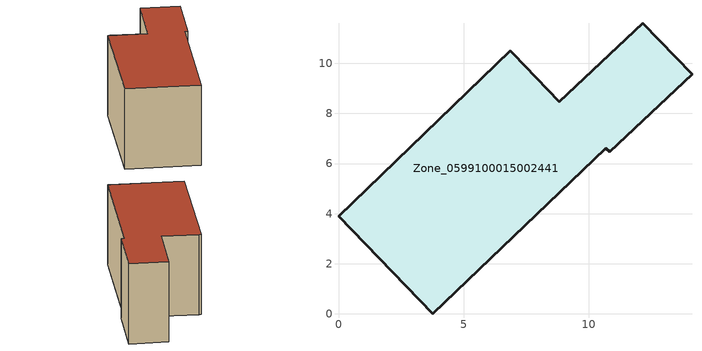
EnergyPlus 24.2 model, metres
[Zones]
Zone_0599100015002441
 floor ground (C_G): 12.15,11.61 14.12,9.56 10.83,6.46 10.67,6.61 3.76,0 0,3.9 6.86,10.5 6.98,10.39 8.82,8.46 z0.96
 wall outside (C_F): 6.86,10.5 0,3.9 3.76,0 10.67,6.61 10.83,6.46 14.12,9.56 12.15,11.61 8.82,8.46 6.98,10.39 6.86,10.5 z0.96:7.05
 roof outside (C_R): 6.98,10.39 6.86,10.5 0,3.9 3.76,0 10.67,6.61 10.83,6.46 14.12,9.56 12.15,11.61 8.82,8.46 z7.05
[BUILDING]
Pand.0599100015002441: North Axis=0; Terrain=City; Loads Convergence Tolerance Value=0.04; Temperature Convergence Tolerance Value=0.4; Solar Distribution=FullExterior; Maximum Number of Warmup Days=25; Minimum Number of Warmup Days=1
[Site:Location]
Rotterdam.The.Hague.AP_ZH_NLD Design_Conditions: Latitude=51.96; Longitude=4.45; Time Zone=1; Elevation=-4.5
[SITE:GROUNDTEMPERATURE:BUILDINGSURFACE]
18, 18, 18, 18, 18, 18, 18, 18, 18, 18, 18, 18
[MATERIAL] Thermal Absorptance=0.9; Solar Absorptance=0.7; Visible Absorptance=0.7
Name | Roughness | Thickness | Conductivity | Density | Specific Heat
G.TI.1975-1991 | MediumSmooth | 0.15 | 0.288461 | 540 | 1210
F.TI.1975-1991 | Rough | 0.3 | 0.230769 | 1920 | 840
R.TI.1975-1991 | MediumRough | 0.2 | 0.153846 | 1500 | 1000
[CONSTRUCTION]
C_G: G.TI.1975-1991
C_F: F.TI.1975-1991
C_R: R.TI.1975-1991
[ZONE]
Zone_0599100015002441: Type=1; Multiplier=1; Ceiling Height=Autocalculate; Volume=Autocalculate; Floor Area=autocalculate; Part of Total Floor Area=Yes
[ZONEINFILTRATION:DESIGNFLOWRATE]
Infil_Zone_0599100015002441: Zone or ZoneList or Space or SpaceList=Zone_0599100015002441; Schedule=AlwaysOn; Design Flow Rate Calculation Method=Flow/Area; Flow Rate per Floor Area=0.003; Constant Term Coefficient=1; Temperature Term Coefficient=0; Velocity Term Coefficient=0; Velocity Squared Term Coefficient=0
[HVACTEMPLATE:ZONE:IDEALLOADSAIRSYSTEM]
Zone_0599100015002441: Maximum Heating Supply Air Temperature=50; Minimum Cooling Supply Air Temperature=13; Maximum Heating Supply Air Humidity Ratio=0.0156; Minimum Cooling Supply Air Humidity Ratio=0.0077; Heating Limit=NoLimit; Cooling Limit=NoLimit; Dehumidification Control Type=ConstantSensibleHeatRatio; Cooling Sensible Heat Ratio=0.7; Dehumidification Setpoint=60; Humidification Control Type=None; Humidification Setpoint=30; Outdoor Air Method=None; Outdoor Air Flow Rate per Person=0.00944; Outdoor Air Flow Rate per Zone Floor Area=0; Outdoor Air Flow Rate per Zone=0; Demand Controlled Ventilation Type=None; Outdoor Air Economizer Type=NoEconomizer; Heat Recovery Type=None; Sensible Heat Recovery Effectiveness=0.7; Latent Heat Recovery Effectiveness=0.65
[ZONECONTROL:THERMOSTAT]
ThermostatControl_Zone_0599100015002441: Zone or ZoneList=Zone_0599100015002441; Control Type Schedule=DualSetpointControlType; Control 1=Thermostat_Zone_0599100015002441; Temperature Difference Between Cutout And Setpoint=0
[THERMOSTATSETPOINT:DUALSETPOINT]
Thermostat_Zone_0599100015002441: Heating Setpoint Temperature Schedule=HeatingSetpoint_Zone_0599100015002441; Cooling Setpoint Temperature Schedule=CoolingSetpoint_Zone_0599100015002441
[SCHEDULE:COMPACT]
HeatingSetpoint_Zone_0599100015002441: Through: 12/31, For: AllDays, Until: 24:00, 21
CoolingSetpoint_Zone_0599100015002441: Through: 12/31, For: AllDays, Until: 24:00, 24
DualSetpointControlType: Through: 12/31, For: AllDays, Until: 24:00, 4
AlwaysOn: Through: 12/31, For: AllDays, Until: 24:00, 1
